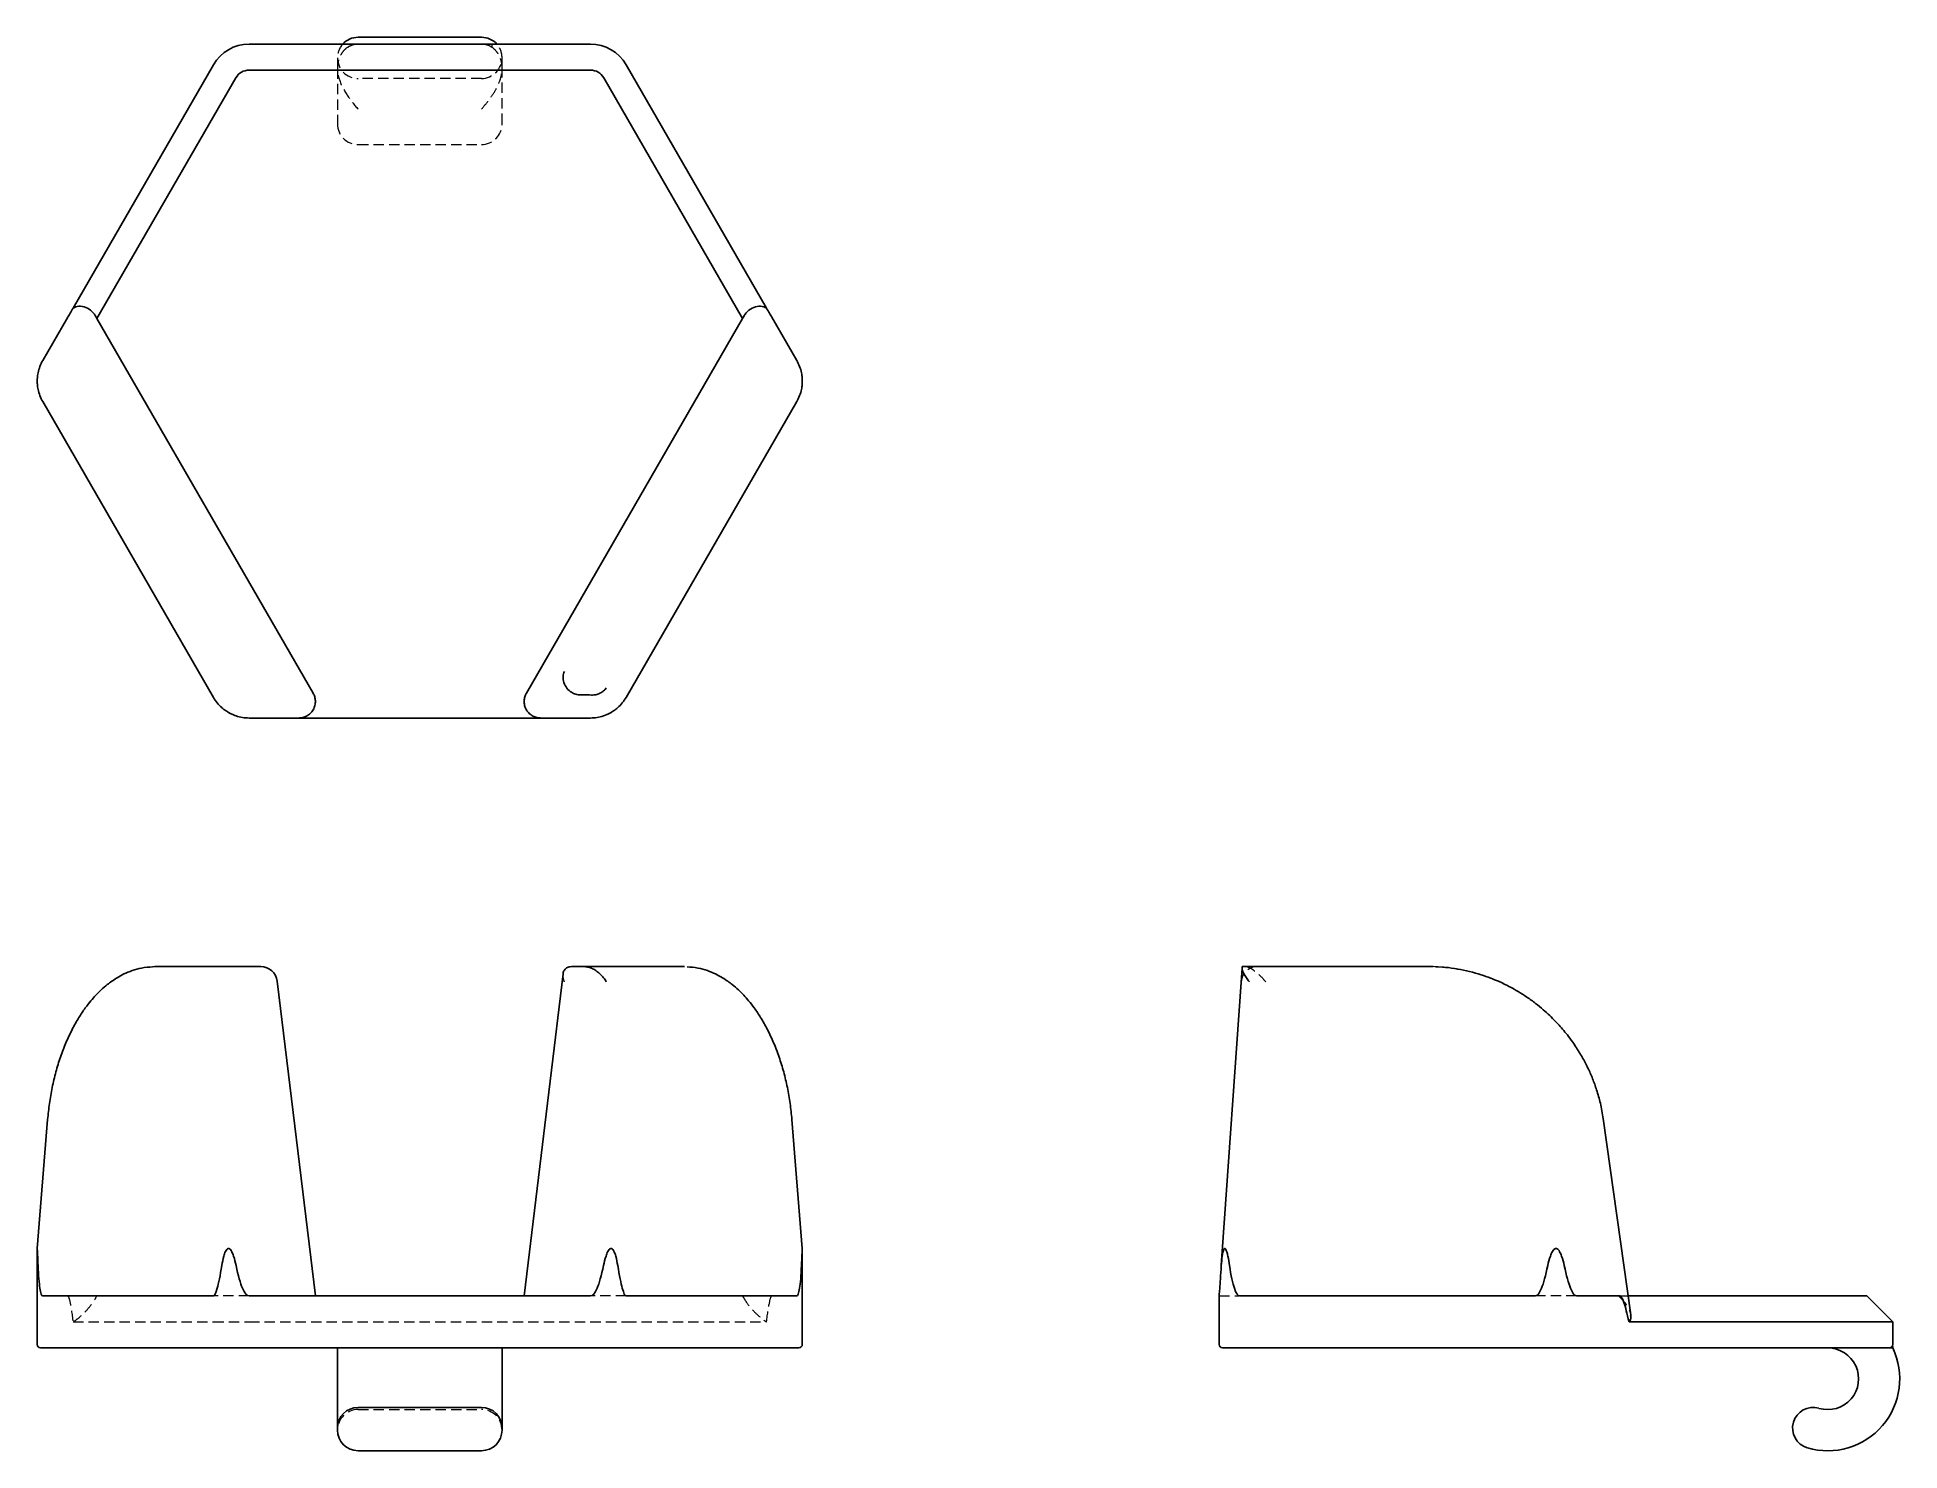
# Model space of a CAD drawing. Header units: millimetres. Extents: x 36 to 265, y 26 to 200.
import ezdxf

# ---------------------------------------------------------------- set-up
doc = ezdxf.new("R2010")
doc.units = ezdxf.units.MM
doc.linetypes.add('HIDDEN', pattern=[1.905, 1.27, -0.635])

msp = doc.modelspace()

# ---------------------------------------------------------------- linework, layer by layer
at = {"color": 7, "linetype": 'Continuous', "lineweight": 25}
for p, q in [((90.58, 199.8), (75.42, 199.8)), ((62.03, 198.94), (103.97, 198.94)), ((40.41, 166.54), (57.65, 196.42)), ((60.41, 194.82), (43.34, 165.25)), ((103.97, 195.76), (62.03, 195.76)), ((122.66, 165.25), (105.59, 194.82)), ((108.35, 196.42), (125.59, 166.54)), ((39.75, 165.41), (36.69, 160.1)), ((43.34, 165.25), (43.25, 165.43)), ((69.91, 119.23), (43.34, 165.25)), ((122.66, 165.25), (96.09, 119.23)), ((122.75, 165.43), (122.66, 165.25)), ((129.31, 160.1), (126.25, 165.41)), ((36.69, 155.05), (57.65, 118.73)), ((108.35, 118.73), (129.31, 155.05)), ((102.74, 119.03), (103.08, 119.03)), ((62.03, 116.2), (68.16, 116.2)), ((68.16, 116.2), (97.84, 116.2)), ((97.84, 116.2), (103.97, 116.2)), ((50.16, 85.64), (50.47, 85.67)), ((50.47, 85.67), (61.84, 85.67)), ((61.84, 85.67), (63.49, 85.67)), ((100.61, 84.78), (95.82, 45.23)), ((102.74, 85.67), (103.08, 85.67)), ((103.08, 85.67), (115.53, 85.67)), ((181.46, 48.96), (184.02, 85.47)), ((184.03, 85.67), (205.6, 85.67)), ((205.6, 85.67), (207.03, 85.67)), ((207.48, 85.67), (207.03, 85.67)), ((70.18, 45.23), (65.5, 83.89)), ((37.29, 66.88), (36.01, 51.05)), ((129.99, 51.05), (128.71, 66.88)), ((231.75, 42.89), (228.37, 67)), ((36.01, 51.05), (36.01, 39.26)), ((129.99, 39.26), (129.99, 51.05)), ((36.69, 45.23), (57.65, 45.23)), ((62.03, 45.23), (68.16, 45.23)), ((68.16, 45.23), (97.84, 45.23)), ((97.84, 45.23), (103.97, 45.23)), ((108.35, 45.23), (129.31, 45.23)), ((181.2, 39.26), (181.2, 45.23)), ((183.73, 45.23), (220.05, 45.23)), ((225.1, 45.23), (230.41, 45.23)), ((231.42, 45.23), (259.82, 45.23)), ((259.82, 45.23), (260.76, 45.23)), ((263.94, 42.04), (260.76, 45.23)), ((261.42, 42.04), (231.54, 42.04)), ((263.94, 42.04), (261.42, 42.04)), ((263.94, 42.04), (263.94, 39.26)), ((263.94, 39), (263.94, 38.86)), ((37.04, 38.86), (36.42, 38.86)), ((58.01, 38.86), (37.04, 38.86)), ((62.03, 38.86), (58.01, 38.86)), ((103.97, 38.86), (62.03, 38.86)), ((72.89, 38.89), (72.89, 29)), ((93.11, 29), (93.11, 38.88)), ((107.99, 38.86), (103.97, 38.86)), ((128.96, 38.86), (107.99, 38.86)), ((129.58, 38.86), (128.96, 38.86)), ((183.93, 38.86), (181.61, 38.86)), ((220.25, 38.86), (183.93, 38.86)), ((224.9, 38.86), (220.25, 38.86)), ((261.21, 38.86), (224.9, 38.86)), ((263.54, 38.86), (261.21, 38.86)), ((90.58, 31.53), (75.42, 31.53)), ((72.89, 29), (72.89, 28.75)), ((93.11, 28.75), (93.11, 29)), ((75.42, 26.22), (90.58, 26.22))]:
    msp.add_line(p, q, dxfattribs=at)
at = {"color": 7, "linetype": 'HIDDEN', "lineweight": 18}
for p, q in [((72.89, 197.27), (72.89, 195.98)), ((91.89, 198.54), (91.89, 198.94)), ((93.11, 195.99), (93.11, 197.27)), ((72.89, 195.98), (72.89, 189.16)), ((90.58, 194.74), (75.42, 194.74)), ((93.11, 189.16), (93.11, 195.99)), ((75.42, 186.64), (90.58, 186.64)), ((208.63, 85.6), (207.48, 85.67)), ((43.34, 45.23), (43.25, 45.06)), ((62.03, 45.23), (57.65, 45.23)), ((108.35, 45.23), (103.97, 45.23)), ((122.75, 45.06), (122.66, 45.23)), ((225.1, 45.23), (220.05, 45.23)), ((230.43, 45.06), (230.25, 45.23)), ((230.41, 45.23), (231.42, 45.23)), ((40.41, 42.04), (57.65, 42.04)), ((57.65, 42.04), (62.03, 42.04)), ((62.03, 42.04), (103.97, 42.04)), ((103.97, 42.04), (108.35, 42.04)), ((108.35, 42.04), (125.59, 42.04)), ((231.75, 42.89), (231.75, 42.89)), ((75.42, 31.27), (90.58, 31.27))]:
    msp.add_line(p, q, dxfattribs=at)
at = {"color": 7, "linetype": 'Continuous', "lineweight": 25}
for centre, radius, start, end in [((75.42, 197.27), 2.53, 90, 138.5262), ((90.58, 197.27), 2.53, 41.4738, 90), ((62.03, 193.89), 5.06, 90, 150), ((103.97, 193.89), 5.06, 30, 90), ((62.03, 193.89), 1.87, 90, 150), ((103.97, 193.89), 1.87, 30, 90), ((63.49, 83.65), 2.02, 6.9058, 90), ((36.42, 39.26), 0.404, 180, 270), ((129.58, 39.26), 0.404, 270, 0), ((181.61, 39.26), 0.404, 180, 270), ((263.54, 39.26), 0.404, 270, 0), ((255.95, 35.06), 8.85, 253.5782, 25.3769), ((255.95, 35.06), 3.79, 253.5782, 90), ((75.42, 29), 2.53, 90, 180), ((90.58, 29), 2.53, 0, 90), ((254.16, 29), 2.53, 73.5782, 253.5782), ((75.42, 28.75), 2.53, 180, 270), ((90.58, 28.75), 2.53, 270, 0)]:
    msp.add_arc(centre, radius, start, end, dxfattribs=at)
at = {"color": 7, "linetype": 'HIDDEN', "lineweight": 18}
for centre, radius, start, end in [((75.42, 197.27), 2.53, 138.5262, 180), ((75.42, 197.27), 2.53, 180, 270), ((90.58, 197.27), 2.53, 270, 0), ((90.58, 197.27), 2.53, 0, 41.4738), ((75.42, 189.16), 2.53, 180, 270), ((90.58, 189.16), 2.53, 270, 0), ((185.92, 83.65), 2.02, 90, 176), ((75.42, 28.75), 2.53, 90, 180), ((90.58, 28.75), 2.53, 0, 90)]:
    msp.add_arc(centre, radius, start, end, dxfattribs=at)
for points, knots in [([(74.11, 198.54), (73.96, 198.44), (73.82, 198.32), (73.57, 198.06), (73.46, 197.91), (73.27, 197.6), (73.18, 197.44), (73.05, 197.1), (73, 196.93), (72.89, 196.4), (72.87, 196.03), (72.93, 195.3), (73.01, 194.95), (73.34, 193.91), (73.69, 193.28), (74.5, 192.07), (74.96, 191.51), (75.42, 190.95)], [0, 0, 0, 0, 0.0625, 0.0625, 0.125, 0.125, 0.1875, 0.1875, 0.25, 0.25, 0.375, 0.375, 0.5, 0.5, 0.75, 0.75, 1, 1, 1, 1]), ([(75.23, 198.93), (75.05, 198.91), (74.66, 198.86), (74.31, 198.65), (74.11, 198.54)], [0, 0, 0, 0, 0.432285, 1, 1, 1, 1]), ([(90.58, 190.95), (90.81, 191.23), (91.04, 191.51), (91.49, 192.08), (91.7, 192.37), (92.11, 192.97), (92.3, 193.28), (92.63, 193.93), (92.77, 194.26), (92.99, 194.95), (93.07, 195.31), (93.11, 195.85), (93.12, 196.03), (93.1, 196.39), (93.07, 196.57), (92.96, 197.1), (92.83, 197.45), (92.54, 197.91), (92.43, 198.05), (92.18, 198.32), (92.04, 198.44), (91.89, 198.54)], [0, 0, 0, 0, 0.125, 0.125, 0.25, 0.25, 0.375, 0.375, 0.5, 0.5, 0.625, 0.625, 0.6875, 0.6875, 0.75, 0.75, 0.875, 0.875, 0.9375, 0.9375, 1, 1, 1, 1]), ([(91.89, 198.54), (91.78, 198.61), (91.55, 198.75), (91.2, 198.87), (90.94, 198.92), (90.81, 198.93), (90.77, 198.93)], [0, 0, 0, 0, 0.332247, 0.674242, 0.914571, 1, 1, 1, 1]), ([(100.77, 83.79), (100.71, 83.97), (100.59, 84.31), (100.61, 84.63), (100.62, 84.78)], [0, 0, 0, 0, 0.516945, 1, 1, 1, 1]), ([(186.92, 83.79), (186.74, 84.02), (186.52, 84.26), (186.05, 84.73), (185.79, 84.95), (185.3, 85.31), (185.07, 85.45), (184.66, 85.63), (184.49, 85.67), (184.37, 85.67)], [0, 0, 0, 0, 0.25, 0.25, 0.5, 0.5, 0.75, 0.75, 1, 1, 1, 1]), ([(210.84, 85.3), (210.31, 85.39), (209.1, 85.59), (207.89, 85.62), (207.21, 85.64)], [0, 0, 0, 0, 0.435851, 1, 1, 1, 1]), ([(181.78, 50.96), (181.78, 50.97), (181.8, 51.01), (181.84, 51.04), (181.87, 51.05), (181.88, 51.05)], [0, 0, 0, 0, 0.207614, 0.742603, 1, 1, 1, 1]), ([(39.75, 45.23), (39.83, 45.23), (39.93, 44.96), (40.15, 43.88), (40.27, 43.07), (40.41, 42.04)], [0, 0, 0, 0, 0.5, 0.5, 1, 1, 1, 1]), ([(40.41, 42.04), (40.61, 42.16), (40.86, 42.33), (41.4, 42.78), (41.69, 43.06), (42.25, 43.65), (42.51, 43.97), (42.95, 44.56), (43.12, 44.83), (43.25, 45.06)], [0, 0, 0, 0, 0.25, 0.25, 0.5, 0.5, 0.75, 0.75, 1, 1, 1, 1]), ([(122.75, 45.06), (122.88, 44.83), (123.05, 44.56), (123.48, 43.97), (123.75, 43.65), (124.31, 43.06), (124.6, 42.78), (125.14, 42.33), (125.39, 42.16), (125.59, 42.04)], [0, 0, 0, 0, 0.25, 0.25, 0.5, 0.5, 0.75, 0.75, 1, 1, 1, 1]), ([(125.59, 42.04), (125.73, 43.07), (125.85, 43.88), (126.07, 44.96), (126.17, 45.23), (126.25, 45.23)], [0, 0, 0, 0, 0.5, 0.5, 1, 1, 1, 1]), ([(181.2, 45.23), (181.21, 45.23), (181.23, 45.23), (181.42, 45.23), (181.74, 45.23), (182.19, 45.23), (182.73, 45.23), (183.24, 45.23), (183.55, 45.23), (183.67, 45.23)], [0, 0, 0, 0, 0.128546, 0.270706, 0.423582, 0.582412, 0.741242, 0.894118, 1, 1, 1, 1]), ([(230.43, 45.06), (230.62, 44.87), (231.01, 44.47), (231.43, 43.82), (231.69, 43.27), (231.72, 42.98), (231.73, 42.89)], [0, 0, 0, 0, 0.2746452, 0.5776886, 0.8809077, 1, 1, 1, 1]), ([(263.94, 38.86), (263.94, 38.86), (263.91, 38.86), (263.77, 38.86), (263.67, 38.86), (263.54, 38.86)], [0, 0, 0, 0, 0.5, 0.5, 1, 1, 1, 1])]:
    msp.add_open_spline(points, degree=3, knots=knots, dxfattribs=at)
at = {"color": 7, "linetype": 'Continuous', "lineweight": 25}
for points, knots in [([(39.75, 165.41), (39.83, 165.54), (39.93, 165.71), (40.15, 166.1), (40.27, 166.31), (40.41, 166.54)], [0, 0, 0, 0, 0.5, 0.5, 1, 1, 1, 1]), ([(40.41, 166.54), (40.61, 166.66), (40.86, 166.74), (41.4, 166.78), (41.69, 166.73), (42.25, 166.51), (42.51, 166.34), (42.95, 165.92), (43.12, 165.67), (43.25, 165.43)], [0, 0, 0, 0, 0.25, 0.25, 0.5, 0.5, 0.75, 0.75, 1, 1, 1, 1]), ([(122.75, 165.43), (122.88, 165.67), (123.05, 165.92), (123.48, 166.34), (123.75, 166.51), (124.31, 166.73), (124.6, 166.78), (125.14, 166.74), (125.39, 166.66), (125.59, 166.54)], [0, 0, 0, 0, 0.25, 0.25, 0.5, 0.5, 0.75, 0.75, 1, 1, 1, 1]), ([(125.59, 166.54), (125.73, 166.31), (125.85, 166.1), (126.07, 165.71), (126.17, 165.54), (126.25, 165.41)], [0, 0, 0, 0, 0.5, 0.5, 1, 1, 1, 1]), ([(36.11, 156.56), (36.1, 156.65), (36.08, 156.75), (36.05, 156.95), (36.04, 157.02), (36.03, 157.17), (36.02, 157.23), (36.02, 157.33), (36.01, 157.37), (36.01, 157.46), (36.01, 157.51), (36.01, 157.61), (36.01, 157.67), (36.01, 157.76), (36.02, 157.8), (36.02, 157.91), (36.03, 157.96), (36.04, 158.12), (36.05, 158.2), (36.08, 158.4), (36.1, 158.5), (36.11, 158.58)], [0, 0, 0, 0, 0.25, 0.25, 0.375, 0.375, 0.4375, 0.4375, 0.46875, 0.46875, 0.5, 0.5, 0.53125, 0.53125, 0.5625, 0.5625, 0.625, 0.625, 0.75, 0.75, 1, 1, 1, 1]), ([(36.69, 160.1), (36.55, 159.87), (36.44, 159.62), (36.24, 159.11), (36.17, 158.85), (36.11, 158.58)], [0, 0, 0, 0, 0.5, 0.5, 1, 1, 1, 1]), ([(129.89, 158.58), (129.83, 158.85), (129.76, 159.11), (129.56, 159.62), (129.45, 159.87), (129.31, 160.1)], [0, 0, 0, 0, 0.5, 0.5, 1, 1, 1, 1]), ([(129.89, 158.58), (129.9, 158.5), (129.92, 158.4), (129.95, 158.2), (129.96, 158.12), (129.97, 157.97), (129.98, 157.92), (129.98, 157.81), (129.99, 157.77), (129.99, 157.68), (129.99, 157.63), (129.99, 157.53), (129.99, 157.48), (129.99, 157.39), (129.98, 157.35), (129.98, 157.24), (129.97, 157.18), (129.96, 157.03), (129.95, 156.95), (129.92, 156.75), (129.9, 156.65), (129.89, 156.56)], [0, 0, 0, 0, 0.25, 0.25, 0.375, 0.375, 0.4375, 0.4375, 0.46875, 0.46875, 0.5, 0.5, 0.53125, 0.53125, 0.5625, 0.5625, 0.625, 0.625, 0.75, 0.75, 1, 1, 1, 1]), ([(36.11, 156.56), (36.17, 156.3), (36.24, 156.04), (36.44, 155.53), (36.55, 155.28), (36.69, 155.05)], [0, 0, 0, 0, 0.5, 0.5, 1, 1, 1, 1]), ([(129.31, 155.05), (129.45, 155.28), (129.56, 155.53), (129.76, 156.04), (129.83, 156.3), (129.89, 156.56)], [0, 0, 0, 0, 0.5, 0.5, 1, 1, 1, 1]), ([(100.77, 121.92), (100.68, 121.74), (100.62, 121.52), (100.59, 121.05), (100.62, 120.79), (100.79, 120.3), (100.92, 120.07), (101.24, 119.66), (101.43, 119.49), (101.62, 119.37)], [0, 0, 0, 0, 0.25, 0.25, 0.5, 0.5, 0.75, 0.75, 1, 1, 1, 1]), ([(69.91, 119.23), (69.98, 119.1), (70.04, 118.96), (70.14, 118.64), (70.17, 118.47), (70.18, 118.11), (70.17, 117.93), (70.08, 117.56), (70.01, 117.38), (69.81, 117.04), (69.69, 116.89), (69.42, 116.63), (69.26, 116.52), (68.94, 116.35), (68.78, 116.29), (68.46, 116.22), (68.31, 116.2), (68.16, 116.2)], [0, 0, 0, 0, 0.125, 0.125, 0.25, 0.25, 0.375, 0.375, 0.5, 0.5, 0.625, 0.625, 0.75, 0.75, 0.875, 0.875, 1, 1, 1, 1]), ([(97.84, 116.2), (97.69, 116.2), (97.54, 116.22), (97.22, 116.29), (97.06, 116.35), (96.74, 116.52), (96.58, 116.63), (96.31, 116.89), (96.19, 117.04), (95.99, 117.38), (95.92, 117.56), (95.83, 117.93), (95.82, 118.11), (95.83, 118.47), (95.86, 118.64), (95.96, 118.96), (96.02, 119.1), (96.09, 119.23)], [0, 0, 0, 0, 0.125, 0.125, 0.25, 0.25, 0.375, 0.375, 0.5, 0.5, 0.625, 0.625, 0.75, 0.75, 0.875, 0.875, 1, 1, 1, 1]), ([(101.62, 119.37), (101.78, 119.26), (101.96, 119.17), (102.34, 119.06), (102.54, 119.03), (102.74, 119.03)], [0, 0, 0, 0, 0.5, 0.5, 1, 1, 1, 1]), ([(104.1, 119.02), (104.27, 119.01), (104.45, 119.03), (104.8, 119.1), (104.97, 119.16), (105.29, 119.32), (105.45, 119.42), (105.71, 119.65), (105.82, 119.77), (105.91, 119.91)], [0, 0, 0, 0, 0.25, 0.25, 0.5, 0.5, 0.75, 0.75, 1, 1, 1, 1]), ([(57.65, 118.73), (57.79, 118.5), (57.95, 118.27), (58.29, 117.85), (58.48, 117.65), (58.68, 117.47)], [0, 0, 0, 0, 0.5, 0.5, 1, 1, 1, 1]), ([(60.43, 116.46), (60.35, 116.49), (60.26, 116.52), (60.07, 116.6), (60, 116.63), (59.86, 116.69), (59.81, 116.72), (59.72, 116.76), (59.68, 116.78), (59.6, 116.82), (59.56, 116.85), (59.47, 116.9), (59.43, 116.93), (59.35, 116.97), (59.31, 117), (59.22, 117.06), (59.17, 117.09), (59.05, 117.18), (58.99, 117.22), (58.82, 117.35), (58.75, 117.41), (58.68, 117.47)], [0, 0, 0, 0, 0.25, 0.25, 0.375, 0.375, 0.4375, 0.4375, 0.46875, 0.46875, 0.5, 0.5, 0.53125, 0.53125, 0.5625, 0.5625, 0.625, 0.625, 0.75, 0.75, 1, 1, 1, 1]), ([(107.32, 117.47), (107.25, 117.41), (107.18, 117.35), (107.02, 117.23), (106.96, 117.18), (106.83, 117.09), (106.79, 117.06), (106.7, 117), (106.67, 116.98), (106.59, 116.94), (106.55, 116.91), (106.46, 116.86), (106.41, 116.83), (106.33, 116.79), (106.3, 116.77), (106.2, 116.72), (106.15, 116.7), (106.01, 116.63), (105.94, 116.6), (105.75, 116.52), (105.65, 116.49), (105.57, 116.46)], [0, 0, 0, 0, 0.25, 0.25, 0.375, 0.375, 0.4375, 0.4375, 0.46875, 0.46875, 0.5, 0.5, 0.53125, 0.53125, 0.5625, 0.5625, 0.625, 0.625, 0.75, 0.75, 1, 1, 1, 1]), ([(107.32, 117.47), (107.52, 117.65), (107.71, 117.85), (108.05, 118.27), (108.21, 118.5), (108.35, 118.73)], [0, 0, 0, 0, 0.5, 0.5, 1, 1, 1, 1]), ([(60.43, 116.46), (60.69, 116.38), (60.95, 116.31), (61.49, 116.22), (61.76, 116.2), (62.03, 116.2)], [0, 0, 0, 0, 0.5, 0.5, 1, 1, 1, 1]), ([(103.97, 116.2), (104.24, 116.2), (104.51, 116.22), (105.05, 116.31), (105.31, 116.38), (105.57, 116.46)], [0, 0, 0, 0, 0.5, 0.5, 1, 1, 1, 1]), ([(50.16, 85.64), (49.72, 85.61), (48.88, 85.55), (47.71, 85.22), (46.71, 84.81), (45.88, 84.35), (45.2, 83.9), (44.54, 83.41), (43.88, 82.84), (43.21, 82.17), (42.56, 81.44), (41.86, 80.54), (41.08, 79.38), (40.28, 77.96), (39.52, 76.34), (38.85, 74.59), (38.28, 72.75), (37.83, 70.83), (37.49, 68.87), (37.35, 67.55), (37.29, 66.88)], [0, 0, 0, 0, 0.07513, 0.141172, 0.198186, 0.246303, 0.285689, 0.318873, 0.364539, 0.405469, 0.443913, 0.490667, 0.546926, 0.611733, 0.677814, 0.743176, 0.807976, 0.87233, 0.936265, 1, 1, 1, 1]), ([(100.62, 84.78), (100.62, 84.79), (100.61, 84.98), (100.76, 85.27), (101.07, 85.61), (101.45, 85.65), (101.62, 85.67)], [0, 0, 0, 0, 0.033019, 0.359103, 0.703587, 1, 1, 1, 1]), ([(101.62, 85.67), (101.78, 85.67), (101.96, 85.67), (102.34, 85.67), (102.54, 85.67), (102.74, 85.67)], [0, 0, 0, 0, 0.5, 0.5, 1, 1, 1, 1]), ([(104.1, 85.47), (104.27, 85.39), (104.45, 85.3), (104.8, 85.06), (104.97, 84.93), (105.29, 84.63), (105.45, 84.47), (105.71, 84.13), (105.82, 83.96), (105.91, 83.79)], [0, 0, 0, 0, 0.25, 0.25, 0.5, 0.5, 0.75, 0.75, 1, 1, 1, 1]), ([(128.71, 66.88), (128.65, 67.55), (128.51, 68.87), (128.17, 70.83), (127.72, 72.75), (127.15, 74.59), (126.48, 76.34), (125.72, 77.96), (124.92, 79.38), (124.14, 80.54), (123.44, 81.44), (122.79, 82.17), (122.12, 82.84), (121.46, 83.41), (120.8, 83.9), (120.12, 84.35), (119.29, 84.81), (118.29, 85.22), (117.12, 85.55), (116.28, 85.61), (115.84, 85.64)], [0, 0, 0, 0, 0.063735, 0.12767, 0.192024, 0.256824, 0.322186, 0.388267, 0.453074, 0.509333, 0.556087, 0.594531, 0.635461, 0.681127, 0.714311, 0.753697, 0.801814, 0.858828, 0.92487, 1, 1, 1, 1]), ([(184.02, 85.47), (184.01, 85.39), (184.03, 85.3), (184.1, 85.06), (184.16, 84.93), (184.32, 84.63), (184.42, 84.47), (184.65, 84.13), (184.77, 83.96), (184.91, 83.79)], [0, 0, 0, 0, 0.25, 0.25, 0.5, 0.5, 0.75, 0.75, 1, 1, 1, 1]), ([(228.37, 67), (228.27, 67.64), (228.07, 68.84), (227.6, 70.47), (227.08, 71.91), (226.49, 73.25), (225.8, 74.58), (225.04, 75.8), (224.32, 76.82), (223.69, 77.63), (223.1, 78.31), (222.48, 78.99), (221.78, 79.69), (220.98, 80.42), (220.04, 81.19), (219, 81.93), (217.97, 82.59), (217.04, 83.12), (216.24, 83.53), (215.43, 83.9), (214.48, 84.29), (213.3, 84.71), (211.96, 85.09), (210.49, 85.38), (209.38, 85.56), (208.75, 85.59), (208.63, 85.6)], [0, 0, 0, 0, 0.0627545, 0.1177189, 0.1650801, 0.2118607, 0.2612681, 0.312218, 0.3544443, 0.3861664, 0.4159645, 0.4462441, 0.4785611, 0.5154095, 0.556896, 0.6030568, 0.6474979, 0.6849031, 0.7151725, 0.743563, 0.7802996, 0.825689, 0.8792348, 0.9339742, 0.9877571, 1, 1, 1, 1]), ([(36.11, 48.96), (36.09, 49.41), (36.07, 49.98), (36.03, 50.62), (36.02, 50.86), (36.01, 50.99), (36.01, 51.05), (36.01, 51.05), (36.01, 51.05)], [0, 0, 0, 0, 0.577085, 0.721228, 0.868972, 0.921491, 0.974497, 1, 1, 1, 1]), ([(60.43, 48.96), (60.35, 49.35), (60.26, 49.74), (60.07, 50.31), (60, 50.49), (59.86, 50.75), (59.81, 50.83), (59.72, 50.95), (59.68, 50.98), (59.6, 51.03), (59.56, 51.05), (59.47, 51.05), (59.43, 51.04), (59.35, 50.99), (59.31, 50.96), (59.22, 50.85), (59.17, 50.77), (59.05, 50.5), (58.99, 50.32), (58.82, 49.75), (58.75, 49.35), (58.68, 48.96)], [0, 0, 0, 0, 0.25, 0.25, 0.375, 0.375, 0.4375, 0.4375, 0.46875, 0.46875, 0.5, 0.5, 0.53125, 0.53125, 0.5625, 0.5625, 0.625, 0.625, 0.75, 0.75, 1, 1, 1, 1]), ([(107.32, 48.96), (107.25, 49.35), (107.18, 49.74), (107.02, 50.31), (106.96, 50.49), (106.83, 50.75), (106.79, 50.83), (106.7, 50.95), (106.67, 50.98), (106.59, 51.03), (106.55, 51.05), (106.46, 51.05), (106.41, 51.04), (106.33, 50.99), (106.3, 50.96), (106.2, 50.85), (106.15, 50.77), (106.01, 50.5), (105.94, 50.32), (105.75, 49.75), (105.65, 49.35), (105.57, 48.96)], [0, 0, 0, 0, 0.25, 0.25, 0.375, 0.375, 0.4375, 0.4375, 0.46875, 0.46875, 0.5, 0.5, 0.53125, 0.53125, 0.5625, 0.5625, 0.625, 0.625, 0.75, 0.75, 1, 1, 1, 1]), ([(129.99, 51.05), (129.99, 51.05), (129.99, 51.05), (129.99, 51.02), (129.98, 50.92), (129.97, 50.67), (129.95, 50.27), (129.92, 49.68), (129.9, 49.23), (129.89, 48.96)], [0, 0, 0, 0, 0.012931, 0.051295, 0.110749, 0.22697, 0.436141, 0.649933, 1, 1, 1, 1]), ([(182.47, 48.96), (182.41, 49.35), (182.35, 49.74), (182.23, 50.31), (182.18, 50.49), (182.09, 50.75), (182.06, 50.83), (182, 50.95), (181.98, 50.98), (181.94, 51.03), (181.91, 51.05), (181.86, 51.05), (181.83, 51.04), (181.79, 50.99), (181.77, 50.96), (181.72, 50.85), (181.7, 50.77), (181.63, 50.5), (181.6, 50.32), (181.52, 49.75), (181.49, 49.35), (181.46, 48.96)], [0, 0, 0, 0, 0.25, 0.25, 0.375, 0.375, 0.4375, 0.4375, 0.46875, 0.46875, 0.5, 0.5, 0.53125, 0.53125, 0.5625, 0.5625, 0.625, 0.625, 0.75, 0.75, 1, 1, 1, 1]), ([(223.58, 48.96), (223.5, 49.35), (223.4, 49.74), (223.2, 50.31), (223.12, 50.49), (222.97, 50.75), (222.92, 50.83), (222.81, 50.95), (222.77, 50.98), (222.68, 51.03), (222.63, 51.05), (222.53, 51.05), (222.48, 51.04), (222.39, 50.99), (222.35, 50.96), (222.24, 50.85), (222.18, 50.77), (222.03, 50.5), (221.95, 50.32), (221.75, 49.75), (221.65, 49.35), (221.56, 48.96)], [0, 0, 0, 0, 0.25, 0.25, 0.375, 0.375, 0.4375, 0.4375, 0.46875, 0.46875, 0.5, 0.5, 0.53125, 0.53125, 0.5625, 0.5625, 0.625, 0.625, 0.75, 0.75, 1, 1, 1, 1]), ([(36.11, 48.96), (36.17, 47.73), (36.24, 46.79), (36.44, 45.54), (36.55, 45.23), (36.69, 45.23)], [0, 0, 0, 0, 0.5, 0.5, 1, 1, 1, 1]), ([(57.65, 45.23), (57.79, 45.23), (57.95, 45.54), (58.29, 46.79), (58.48, 47.73), (58.68, 48.96)], [0, 0, 0, 0, 0.5, 0.5, 1, 1, 1, 1]), ([(60.43, 48.96), (60.69, 47.73), (60.95, 46.79), (61.49, 45.54), (61.76, 45.23), (62.03, 45.23)], [0, 0, 0, 0, 0.5, 0.5, 1, 1, 1, 1]), ([(103.97, 45.23), (104.24, 45.23), (104.51, 45.54), (105.05, 46.79), (105.31, 47.73), (105.57, 48.96)], [0, 0, 0, 0, 0.5, 0.5, 1, 1, 1, 1]), ([(107.32, 48.96), (107.52, 47.73), (107.71, 46.79), (108.05, 45.54), (108.21, 45.23), (108.35, 45.23)], [0, 0, 0, 0, 0.5, 0.5, 1, 1, 1, 1]), ([(129.31, 45.23), (129.45, 45.23), (129.56, 45.54), (129.76, 46.79), (129.83, 47.73), (129.89, 48.96)], [0, 0, 0, 0, 0.5, 0.5, 1, 1, 1, 1]), ([(181.2, 45.23), (181.2, 45.23), (181.22, 45.54), (181.31, 46.79), (181.38, 47.73), (181.46, 48.96)], [0, 0, 0, 0, 0.5, 0.5, 1, 1, 1, 1]), ([(182.47, 48.96), (182.65, 47.73), (182.85, 46.79), (183.27, 45.54), (183.5, 45.23), (183.73, 45.23)], [0, 0, 0, 0, 0.5, 0.5, 1, 1, 1, 1]), ([(220.05, 45.23), (220.28, 45.23), (220.53, 45.54), (221.04, 46.79), (221.3, 47.73), (221.56, 48.96)], [0, 0, 0, 0, 0.5, 0.5, 1, 1, 1, 1]), ([(223.58, 48.96), (223.85, 47.73), (224.11, 46.79), (224.62, 45.54), (224.87, 45.23), (225.1, 45.23)], [0, 0, 0, 0, 0.5, 0.5, 1, 1, 1, 1]), ([(231.54, 42.04), (231.31, 43.07), (231.1, 43.88), (230.71, 44.96), (230.54, 45.23), (230.41, 45.23)], [0, 0, 0, 0, 0.5, 0.5, 1, 1, 1, 1]), ([(231.73, 42.89), (231.74, 42.82), (231.78, 42.61), (231.74, 42.31), (231.6, 42.13), (231.54, 42.04)], [0, 0, 0, 0, 0.220511, 0.642974, 1, 1, 1, 1]), ([(263.54, 38.86), (263.67, 38.86), (263.77, 38.86), (263.87, 38.86), (263.9, 38.86), (263.94, 38.86), (263.94, 38.86), (263.94, 38.86)], [0, 0, 0, 0, 0.5, 0.5, 0.75, 0.75, 1, 1, 1, 1])]:
    msp.add_open_spline(points, degree=3, knots=knots, dxfattribs=at)
for points in [[(104.1, 119.02), (103.79, 119.03), (103.43, 119.03), (103.08, 119.03)], [(104.1, 85.47), (103.79, 85.6), (103.43, 85.67), (103.08, 85.67)], [(184.02, 85.47), (184.03, 85.6), (184.03, 85.67), (184.03, 85.67)]]:
    msp.add_open_spline(points, degree=3, dxfattribs=at)

doc.saveas('drawing.dxf')
